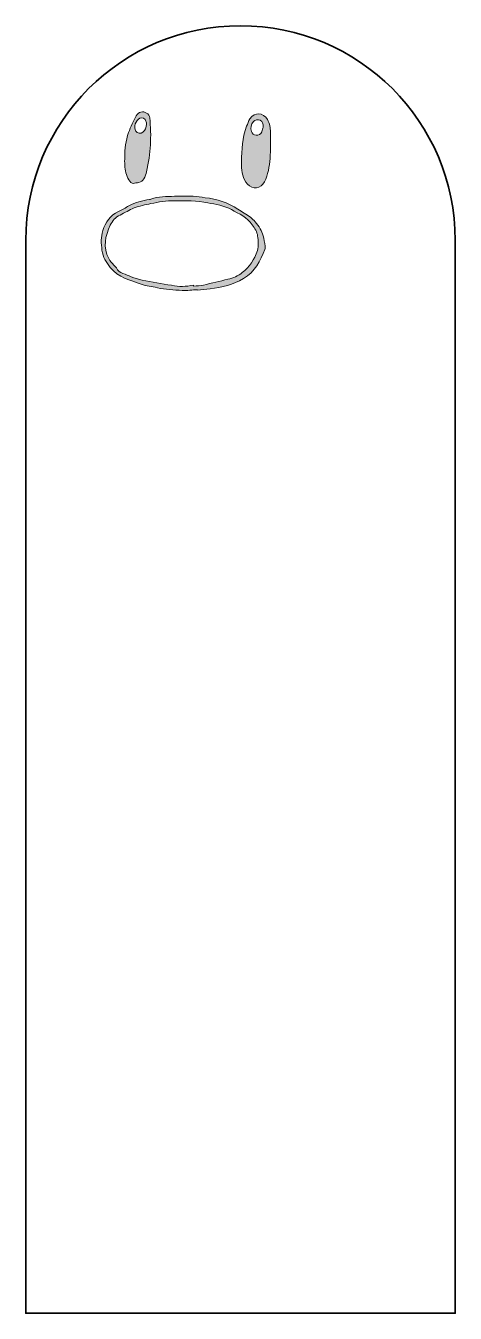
# Model space of a CAD drawing. Header units: inches. Extents: x 0.5 to 2.5, y -6.25 to -0.25.
import ezdxf

# ---------------------------------------------------------------- set-up
doc = ezdxf.new("R2010")
doc.units = ezdxf.units.IN
doc.header["$MEASUREMENT"] = 0
doc.layers.add('Layer 1', color=7, linetype='Continuous')

# ---------------------------------------------------------------- blocks, each defined once
blk = doc.blocks.new('block 2')
at = {"layer": 'Layer 1', "true_color": 0xffffff}
h = blk.add_hatch(color=7, dxfattribs=at)
edge = h.paths.add_edge_path()
edge.add_spline(control_points=[(0.9607, -0.8625), (0.9603, -0.8234), (0.9664, -0.7856), (0.9788, -0.748), (0.988, -0.7201), (1.0008, -0.6945), (1.0148, -0.6692), (1.0245, -0.6518), (1.0463, -0.6461), (1.0628, -0.6569), (1.0696, -0.6614), (1.0766, -0.6707), (1.0774, -0.6784), (1.0862, -0.7631), (1.0815, -0.8471), (1.0625, -0.9301), (1.0598, -0.9415), (1.0554, -0.9529), (1.0498, -0.9632), (1.0391, -0.9827), (1.0171, -0.9805), (0.9995, -0.9851), (0.9945, -0.9863), (0.9841, -0.9756), (0.9797, -0.9682), (0.9674, -0.9475), (0.9622, -0.9242), (0.9609, -0.9002), (0.9602, -0.8877), (0.9607, -0.8751), (0.9607, -0.8625)], knot_values=[0, 0, 0, 0, 1, 1, 1, 2, 2, 2, 3, 3, 3, 4, 4, 4, 5, 5, 5, 6, 6, 6, 7, 7, 7, 8, 8, 8, 9, 9, 9, 10, 10, 10, 10], degree=3, periodic=1)
edge = h.paths.add_edge_path()
edge.add_spline(control_points=[(1.0629, -0.7084), (1.0621, -0.7045), (1.0615, -0.6991), (1.0598, -0.6942), (1.0556, -0.6817), (1.0434, -0.6762), (1.0312, -0.6809), (1.0119, -0.6883), (1.0006, -0.7237), (1.0122, -0.7406), (1.0199, -0.7517), (1.0355, -0.7547), (1.0451, -0.7461), (1.0557, -0.7365), (1.0622, -0.7245), (1.0629, -0.7084)], knot_values=[0, 0, 0, 0, 1, 1, 1, 2, 2, 2, 3, 3, 3, 4, 4, 4, 5, 5, 5, 5], degree=3, periodic=1)
h = blk.add_hatch(color=7, dxfattribs=at)
edge = h.paths.add_edge_path()
edge.add_spline(control_points=[(1.5043, -0.8817), (1.5071, -0.8292), (1.5065, -0.7721), (1.5285, -0.7184), (1.5333, -0.7068), (1.5372, -0.6946), (1.5439, -0.6842), (1.5653, -0.6508), (1.6059, -0.6528), (1.6256, -0.6873), (1.6361, -0.7057), (1.6392, -0.726), (1.6394, -0.7464), (1.6399, -0.7872), (1.6408, -0.8281), (1.6378, -0.8687), (1.6351, -0.906), (1.6281, -0.9431), (1.6114, -0.9776), (1.5962, -1.0091), (1.5561, -1.0147), (1.5329, -0.988), (1.5108, -0.9626), (1.5049, -0.932), (1.5043, -0.8997), (1.5042, -0.895), (1.5043, -0.8904), (1.5043, -0.8817)], knot_values=[0, 0, 0, 0, 1, 1, 1, 2, 2, 2, 3, 3, 3, 4, 4, 4, 5, 5, 5, 6, 6, 6, 7, 7, 7, 8, 8, 8, 9, 9, 9, 9], degree=3, periodic=1)
edge = h.paths.add_edge_path()
edge.add_spline(control_points=[(1.6057, -0.7234), (1.6066, -0.7063), (1.6029, -0.6963), (1.5914, -0.6906), (1.5812, -0.6855), (1.568, -0.6875), (1.5606, -0.6963), (1.5492, -0.7098), (1.545, -0.7252), (1.5515, -0.7423), (1.5553, -0.7522), (1.5617, -0.7596), (1.5731, -0.7599), (1.5845, -0.7602), (1.5941, -0.7557), (1.5989, -0.7451), (1.6026, -0.7368), (1.6044, -0.7276), (1.6057, -0.7234)], knot_values=[0, 0, 0, 0, 1, 1, 1, 2, 2, 2, 3, 3, 3, 4, 4, 4, 5, 5, 5, 6, 6, 6, 6], degree=3, periodic=1)
h = blk.add_hatch(color=7, dxfattribs=at)
edge = h.paths.add_edge_path()
edge.add_spline(control_points=[(1.2994, -1.48), (1.2758, -1.4815), (1.252, -1.4852), (1.2286, -1.4838), (1.1898, -1.4815), (1.1508, -1.4799), (1.1127, -1.4707), (1.0878, -1.4646), (1.0614, -1.4633), (1.0376, -1.4545), (0.9861, -1.4355), (0.9311, -1.4227), (0.8938, -1.3762), (0.8745, -1.3522), (0.8593, -1.3292), (0.855, -1.2965), (0.8509, -1.2649), (0.8492, -1.2344), (0.8586, -1.2047), (0.8708, -1.1659), (0.894, -1.1343), (0.9316, -1.1152), (0.9481, -1.1069), (0.9645, -1.0986), (0.9805, -1.0894), (1.0103, -1.0724), (1.0432, -1.0656), (1.0764, -1.0594), (1.0783, -1.0591), (1.0805, -1.0595), (1.0823, -1.0588), (1.118, -1.044), (1.1561, -1.0474), (1.1933, -1.0447), (1.2221, -1.0425), (1.2512, -1.0437), (1.2801, -1.0448), (1.2985, -1.0456), (1.3167, -1.049), (1.3351, -1.0512), (1.3901, -1.0579), (1.4421, -1.0728), (1.4883, -1.105), (1.5072, -1.1182), (1.5273, -1.1296), (1.5462, -1.1428), (1.5546, -1.1487), (1.5622, -1.1562), (1.5689, -1.164), (1.5774, -1.174), (1.5857, -1.1845), (1.5923, -1.1959), (1.598, -1.2059), (1.6024, -1.2172), (1.6053, -1.2284), (1.6095, -1.2442), (1.6119, -1.2604), (1.6145, -1.2765), (1.6154, -1.2816), (1.6158, -1.2876), (1.6139, -1.2922), (1.5916, -1.3453), (1.5676, -1.3962), (1.5144, -1.4282), (1.4659, -1.4575), (1.4131, -1.4685), (1.3587, -1.4762), (1.3391, -1.4789), (1.3193, -1.4805), (1.2996, -1.4827), (1.2995, -1.4818), (1.2995, -1.4809), (1.2994, -1.48)], knot_values=[0, 0, 0, 0, 1, 1, 1, 2, 2, 2, 3, 3, 3, 4, 4, 4, 5, 5, 5, 6, 6, 6, 7, 7, 7, 8, 8, 8, 9, 9, 9, 10, 10, 10, 11, 11, 11, 12, 12, 12, 13, 13, 13, 14, 14, 14, 15, 15, 15, 16, 16, 16, 17, 17, 17, 18, 18, 18, 19, 19, 19, 20, 20, 20, 21, 21, 21, 22, 22, 22, 23, 23, 23, 24, 24, 24, 24], degree=3, periodic=1)
edge = h.paths.add_edge_path()
edge.add_spline(control_points=[(1.2809, -1.4592), (1.281, -1.4606), (1.2812, -1.462), (1.2813, -1.4634), (1.2969, -1.4618), (1.3128, -1.4616), (1.328, -1.4583), (1.3659, -1.4501), (1.4033, -1.4396), (1.4412, -1.4316), (1.4662, -1.4262), (1.4891, -1.4156), (1.5084, -1.4006), (1.5424, -1.3743), (1.5651, -1.3394), (1.5786, -1.2977), (1.5862, -1.2744), (1.582, -1.2516), (1.5799, -1.2298), (1.5781, -1.2116), (1.5656, -1.1933), (1.5545, -1.1774), (1.5307, -1.1432), (1.4932, -1.1261), (1.458, -1.107), (1.4239, -1.0885), (1.3857, -1.0824), (1.348, -1.0751), (1.2965, -1.065), (1.2446, -1.0654), (1.1925, -1.0654), (1.1552, -1.0654), (1.1189, -1.0714), (1.0828, -1.0788), (1.0564, -1.0843), (1.0297, -1.0899), (1.0046, -1.0992), (0.982, -1.1075), (0.9616, -1.1217), (0.9396, -1.1321), (0.9182, -1.1422), (0.9033, -1.1592), (0.8936, -1.1792), (0.8692, -1.2297), (0.8595, -1.2821), (0.8861, -1.3351), (0.8918, -1.3465), (0.9014, -1.356), (0.9097, -1.366), (0.9134, -1.3705), (0.9205, -1.3733), (0.9222, -1.3782), (0.9275, -1.3933), (0.9399, -1.3987), (0.9526, -1.4041), (0.9654, -1.4095), (0.9781, -1.4149), (0.9912, -1.4195), (1.0079, -1.4254), (1.0245, -1.4323), (1.0418, -1.4357), (1.0875, -1.4446), (1.1334, -1.4521), (1.1794, -1.4596), (1.1962, -1.4623), (1.2132, -1.4651), (1.2301, -1.465), (1.247, -1.4649), (1.2639, -1.4613), (1.2809, -1.4592)], knot_values=[0, 0, 0, 0, 1, 1, 1, 2, 2, 2, 3, 3, 3, 4, 4, 4, 5, 5, 5, 6, 6, 6, 7, 7, 7, 8, 8, 8, 9, 9, 9, 10, 10, 10, 11, 11, 11, 12, 12, 12, 13, 13, 13, 14, 14, 14, 15, 15, 15, 16, 16, 16, 17, 17, 17, 18, 18, 18, 19, 19, 19, 20, 20, 20, 21, 21, 21, 22, 22, 22, 23, 23, 23, 23], degree=3, periodic=1)
at = {"layer": 'Layer 1', "lineweight": 0}
for points, knots in [([(0.9607, -0.8625), (0.9603, -0.8234), (0.9664, -0.7856), (0.9788, -0.748), (0.988, -0.7201), (1.0008, -0.6945), (1.0148, -0.6692), (1.0245, -0.6518), (1.0463, -0.6461), (1.0628, -0.6569), (1.0696, -0.6614), (1.0766, -0.6707), (1.0774, -0.6784), (1.0862, -0.7631), (1.0815, -0.8471), (1.0625, -0.9301), (1.0598, -0.9415), (1.0554, -0.9529), (1.0498, -0.9632), (1.0391, -0.9827), (1.0171, -0.9805), (0.9995, -0.9851), (0.9945, -0.9863), (0.9841, -0.9756), (0.9797, -0.9682), (0.9674, -0.9475), (0.9622, -0.9242), (0.9609, -0.9002), (0.9602, -0.8877), (0.9607, -0.8751), (0.9607, -0.8625)], [0, 0, 0, 0, 1, 1, 1, 2, 2, 2, 3, 3, 3, 4, 4, 4, 5, 5, 5, 6, 6, 6, 7, 7, 7, 8, 8, 8, 9, 9, 9, 10, 10, 10, 10]), ([(1.5043, -0.8817), (1.5071, -0.8292), (1.5065, -0.7721), (1.5285, -0.7184), (1.5333, -0.7068), (1.5372, -0.6946), (1.5439, -0.6842), (1.5653, -0.6508), (1.6059, -0.6528), (1.6256, -0.6873), (1.6361, -0.7057), (1.6392, -0.726), (1.6394, -0.7464), (1.6399, -0.7872), (1.6408, -0.8281), (1.6378, -0.8687), (1.6351, -0.906), (1.6281, -0.9431), (1.6114, -0.9776), (1.5962, -1.0091), (1.5561, -1.0147), (1.5329, -0.988), (1.5108, -0.9626), (1.5049, -0.932), (1.5043, -0.8997), (1.5042, -0.895), (1.5043, -0.8904), (1.5043, -0.8817)], [0, 0, 0, 0, 1, 1, 1, 2, 2, 2, 3, 3, 3, 4, 4, 4, 5, 5, 5, 6, 6, 6, 7, 7, 7, 8, 8, 8, 9, 9, 9, 9]), ([(1.0629, -0.7084), (1.0621, -0.7045), (1.0615, -0.6991), (1.0598, -0.6942), (1.0556, -0.6817), (1.0434, -0.6762), (1.0312, -0.6809), (1.0119, -0.6883), (1.0006, -0.7237), (1.0122, -0.7406), (1.0199, -0.7517), (1.0355, -0.7547), (1.0451, -0.7461), (1.0557, -0.7365), (1.0622, -0.7245), (1.0629, -0.7084)], [0, 0, 0, 0, 1, 1, 1, 2, 2, 2, 3, 3, 3, 4, 4, 4, 5, 5, 5, 5]), ([(1.0629, -0.7084), (1.0622, -0.7245), (1.0557, -0.7365), (1.0451, -0.7461), (1.0355, -0.7547), (1.0199, -0.7517), (1.0122, -0.7406), (1.0006, -0.7237), (1.0119, -0.6883), (1.0312, -0.6809), (1.0434, -0.6762), (1.0556, -0.6817), (1.0598, -0.6942), (1.0615, -0.6991), (1.0621, -0.7045), (1.0629, -0.7084)], [0, 0, 0, 0, 1, 1, 1, 2, 2, 2, 3, 3, 3, 4, 4, 4, 5, 5, 5, 5]), ([(1.6057, -0.7234), (1.6066, -0.7063), (1.6029, -0.6963), (1.5914, -0.6906), (1.5812, -0.6855), (1.568, -0.6875), (1.5606, -0.6963), (1.5492, -0.7098), (1.545, -0.7252), (1.5515, -0.7423), (1.5553, -0.7522), (1.5617, -0.7596), (1.5731, -0.7599), (1.5845, -0.7602), (1.5941, -0.7557), (1.5989, -0.7451), (1.6026, -0.7368), (1.6044, -0.7276), (1.6057, -0.7234)], [0, 0, 0, 0, 1, 1, 1, 2, 2, 2, 3, 3, 3, 4, 4, 4, 5, 5, 5, 6, 6, 6, 6]), ([(1.6057, -0.7234), (1.6044, -0.7276), (1.6026, -0.7368), (1.5989, -0.7451), (1.5941, -0.7557), (1.5845, -0.7602), (1.5731, -0.7599), (1.5617, -0.7596), (1.5553, -0.7522), (1.5515, -0.7423), (1.545, -0.7252), (1.5492, -0.7098), (1.5606, -0.6963), (1.568, -0.6875), (1.5812, -0.6855), (1.5914, -0.6906), (1.6029, -0.6963), (1.6066, -0.7063), (1.6057, -0.7234)], [0, 0, 0, 0, 1, 1, 1, 2, 2, 2, 3, 3, 3, 4, 4, 4, 5, 5, 5, 6, 6, 6, 6]), ([(1.2994, -1.48), (1.2758, -1.4815), (1.252, -1.4852), (1.2286, -1.4838), (1.1898, -1.4815), (1.1508, -1.4799), (1.1127, -1.4707), (1.0878, -1.4646), (1.0614, -1.4633), (1.0376, -1.4545), (0.9861, -1.4355), (0.9311, -1.4227), (0.8938, -1.3762), (0.8745, -1.3522), (0.8593, -1.3292), (0.855, -1.2965), (0.8509, -1.2649), (0.8492, -1.2344), (0.8586, -1.2047), (0.8708, -1.1659), (0.894, -1.1343), (0.9316, -1.1152), (0.9481, -1.1069), (0.9645, -1.0986), (0.9805, -1.0894), (1.0103, -1.0724), (1.0432, -1.0656), (1.0764, -1.0594), (1.0783, -1.0591), (1.0805, -1.0595), (1.0823, -1.0588), (1.118, -1.044), (1.1561, -1.0474), (1.1933, -1.0447), (1.2221, -1.0425), (1.2512, -1.0437), (1.2801, -1.0448), (1.2985, -1.0456), (1.3167, -1.049), (1.3351, -1.0512), (1.3901, -1.0579), (1.4421, -1.0728), (1.4883, -1.105), (1.5072, -1.1182), (1.5273, -1.1296), (1.5462, -1.1428), (1.5546, -1.1487), (1.5622, -1.1562), (1.5689, -1.164), (1.5774, -1.174), (1.5857, -1.1845), (1.5923, -1.1959), (1.598, -1.2059), (1.6024, -1.2172), (1.6053, -1.2284), (1.6095, -1.2442), (1.6119, -1.2604), (1.6145, -1.2765), (1.6154, -1.2816), (1.6158, -1.2876), (1.6139, -1.2922), (1.5916, -1.3453), (1.5676, -1.3962), (1.5144, -1.4282), (1.4659, -1.4575), (1.4131, -1.4685), (1.3587, -1.4762), (1.3391, -1.4789), (1.3193, -1.4805), (1.2996, -1.4827), (1.2995, -1.4818), (1.2995, -1.4809), (1.2994, -1.48)], [0, 0, 0, 0, 1, 1, 1, 2, 2, 2, 3, 3, 3, 4, 4, 4, 5, 5, 5, 6, 6, 6, 7, 7, 7, 8, 8, 8, 9, 9, 9, 10, 10, 10, 11, 11, 11, 12, 12, 12, 13, 13, 13, 14, 14, 14, 15, 15, 15, 16, 16, 16, 17, 17, 17, 18, 18, 18, 19, 19, 19, 20, 20, 20, 21, 21, 21, 22, 22, 22, 23, 23, 23, 24, 24, 24, 24]), ([(1.2809, -1.4592), (1.281, -1.4606), (1.2812, -1.462), (1.2813, -1.4634), (1.2969, -1.4618), (1.3128, -1.4616), (1.328, -1.4583), (1.3659, -1.4501), (1.4033, -1.4396), (1.4412, -1.4316), (1.4662, -1.4262), (1.4891, -1.4156), (1.5084, -1.4006), (1.5424, -1.3743), (1.5651, -1.3394), (1.5786, -1.2977), (1.5862, -1.2744), (1.582, -1.2516), (1.5799, -1.2298), (1.5781, -1.2116), (1.5656, -1.1933), (1.5545, -1.1774), (1.5307, -1.1432), (1.4932, -1.1261), (1.458, -1.107), (1.4239, -1.0885), (1.3857, -1.0824), (1.348, -1.0751), (1.2965, -1.065), (1.2446, -1.0654), (1.1925, -1.0654), (1.1552, -1.0654), (1.1189, -1.0714), (1.0828, -1.0788), (1.0564, -1.0843), (1.0297, -1.0899), (1.0046, -1.0992), (0.982, -1.1075), (0.9616, -1.1217), (0.9396, -1.1321), (0.9182, -1.1422), (0.9033, -1.1592), (0.8936, -1.1792), (0.8692, -1.2297), (0.8595, -1.2821), (0.8861, -1.3351), (0.8918, -1.3465), (0.9014, -1.356), (0.9097, -1.366), (0.9134, -1.3705), (0.9205, -1.3733), (0.9222, -1.3782), (0.9275, -1.3933), (0.9399, -1.3987), (0.9526, -1.4041), (0.9654, -1.4095), (0.9781, -1.4149), (0.9912, -1.4195), (1.0079, -1.4254), (1.0245, -1.4323), (1.0418, -1.4357), (1.0875, -1.4446), (1.1334, -1.4521), (1.1794, -1.4596), (1.1962, -1.4623), (1.2132, -1.4651), (1.2301, -1.465), (1.247, -1.4649), (1.2639, -1.4613), (1.2809, -1.4592)], [0, 0, 0, 0, 1, 1, 1, 2, 2, 2, 3, 3, 3, 4, 4, 4, 5, 5, 5, 6, 6, 6, 7, 7, 7, 8, 8, 8, 9, 9, 9, 10, 10, 10, 11, 11, 11, 12, 12, 12, 13, 13, 13, 14, 14, 14, 15, 15, 15, 16, 16, 16, 17, 17, 17, 18, 18, 18, 19, 19, 19, 20, 20, 20, 21, 21, 21, 22, 22, 22, 23, 23, 23, 23]), ([(1.2809, -1.4592), (1.2639, -1.4613), (1.247, -1.4649), (1.2301, -1.465), (1.2132, -1.4651), (1.1962, -1.4623), (1.1794, -1.4596), (1.1334, -1.4521), (1.0875, -1.4446), (1.0418, -1.4357), (1.0245, -1.4323), (1.0079, -1.4254), (0.9912, -1.4195), (0.9781, -1.4149), (0.9654, -1.4095), (0.9526, -1.4041), (0.9399, -1.3987), (0.9275, -1.3933), (0.9222, -1.3782), (0.9205, -1.3733), (0.9134, -1.3705), (0.9097, -1.366), (0.9014, -1.356), (0.8918, -1.3465), (0.8861, -1.3351), (0.8595, -1.2821), (0.8692, -1.2297), (0.8936, -1.1792), (0.9033, -1.1592), (0.9182, -1.1422), (0.9396, -1.1321), (0.9616, -1.1217), (0.982, -1.1075), (1.0046, -1.0992), (1.0297, -1.0899), (1.0564, -1.0843), (1.0828, -1.0788), (1.1189, -1.0714), (1.1552, -1.0654), (1.1925, -1.0654), (1.2446, -1.0654), (1.2965, -1.065), (1.348, -1.0751), (1.3857, -1.0824), (1.4239, -1.0885), (1.458, -1.107), (1.4932, -1.1261), (1.5307, -1.1432), (1.5545, -1.1774), (1.5656, -1.1933), (1.5781, -1.2116), (1.5799, -1.2298), (1.582, -1.2516), (1.5862, -1.2744), (1.5786, -1.2977), (1.5651, -1.3394), (1.5424, -1.3743), (1.5084, -1.4006), (1.4891, -1.4156), (1.4662, -1.4262), (1.4412, -1.4316), (1.4033, -1.4396), (1.3659, -1.4501), (1.328, -1.4583), (1.3128, -1.4616), (1.2969, -1.4618), (1.2813, -1.4634), (1.2812, -1.462), (1.281, -1.4606), (1.2809, -1.4592)], [0, 0, 0, 0, 1, 1, 1, 2, 2, 2, 3, 3, 3, 4, 4, 4, 5, 5, 5, 6, 6, 6, 7, 7, 7, 8, 8, 8, 9, 9, 9, 10, 10, 10, 11, 11, 11, 12, 12, 12, 13, 13, 13, 14, 14, 14, 15, 15, 15, 16, 16, 16, 17, 17, 17, 18, 18, 18, 19, 19, 19, 20, 20, 20, 21, 21, 21, 22, 22, 22, 23, 23, 23, 23])]:
    blk.add_open_spline(points, degree=3, knots=knots, dxfattribs=at)

msp = doc.modelspace()

# ---------------------------------------------------------------- linework, layer by layer
at = {"layer": 'Layer 1', "color": 250, "lineweight": 35, "true_color": 0x231f20}
msp.add_open_spline([(1.5, -0.25), (0.9477, -0.25), (0.5, -0.6977), (0.5, -1.25), (0.5, -1.25), (0.5, -6.25), (0.5, -6.25), (0.5, -6.25), (2.5, -6.25), (2.5, -6.25), (2.5, -6.25), (2.5, -1.25), (2.5, -1.25), (2.5, -0.6977), (2.0523, -0.25), (1.5, -0.25)], degree=3, knots=[0, 0, 0, 0, 1, 1, 1, 2, 2, 2, 3, 3, 3, 4, 4, 4, 5, 5, 5, 5], dxfattribs=at)

# ---------------------------------------------------------------- block references
at = {"layer": 'Layer 1'}
msp.add_blockref('block 2', (0, 0), dxfattribs=at)

doc.saveas('drawing.dxf')
